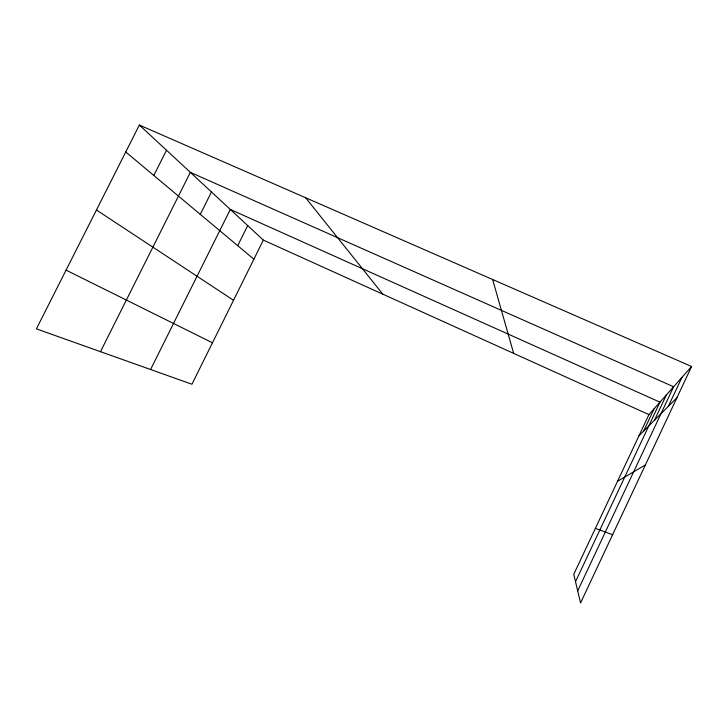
<?xml version="1.0" encoding="UTF-8"?>
<svg xmlns="http://www.w3.org/2000/svg" width="728" height="728" viewBox="0 0 728 728"><rect width="100%" height="100%" fill="white"/><g stroke="black" fill="none" stroke-linecap="round" stroke-linejoin="round"><path stroke-width="1.09" d="M575.52 581.69L659.959 402.175L230.312 209.446L150.587 369.515M654.472 420.229L666.357 394.958M577.695 590.854L673.618 386.768L190.354 172.363L100.491 351.679M668.359 406.315L681.954 377.377M691.6 366.502L580.562 602.957L573.764 574.31L648.93 414.605L691.6 366.502L139.367 125.043L36.4 328.865L191.937 384.238L263.345 240.104L139.367 125.043M643.588 431.131L654.126 408.745M237.719 245.682L247.702 225.589M200.291 214.36L211.475 191.964M153.817 175.466L166.512 150.232M638.975 435.763L676.94 397.716M617.562 481.254L645.363 464.955M595.386 528.364L612.594 534.734M263.345 240.104L648.93 414.605M66.075 270.134L212.467 342.797M96.451 209.992L233.533 300.282M125.753 151.988L253.881 259.214M305.614 197.734L382.819 294.176M492.629 279.507L513.668 353.389"/></g></svg>
